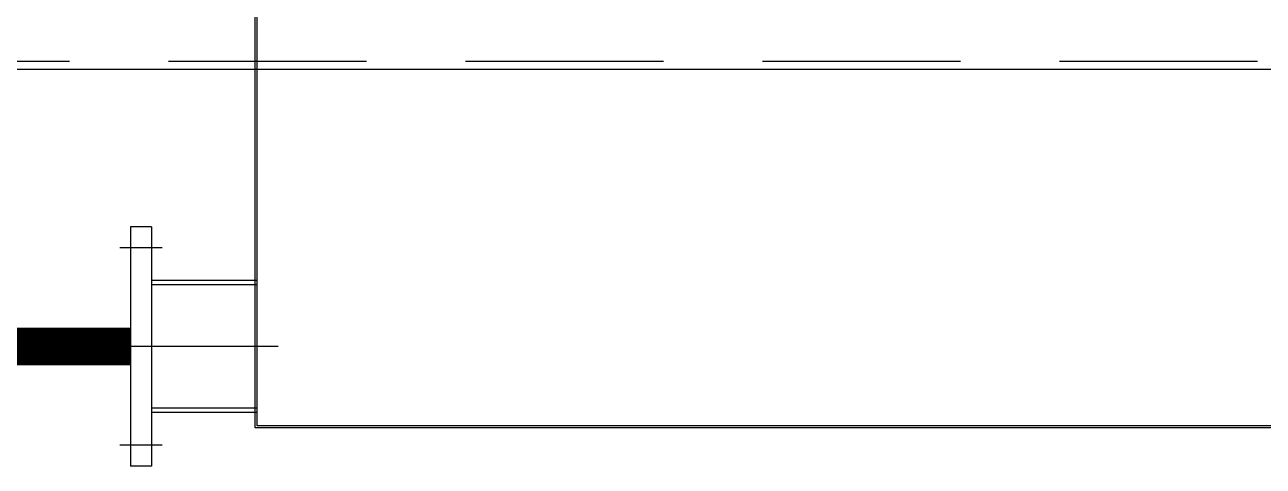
# Model space of a CAD drawing. Extents: x -446 to 204872, y -474580 to 19085.
# Drawn here: x 8843 to 9388, y 11479 to 11673 of the extents above; entities that cross this region are included whole.
import ezdxf

# ---------------------------------------------------------------- set-up
doc = ezdxf.new("R2010")
doc.units = 0
doc.header["$LTSCALE"] = 750
doc.header["$MEASUREMENT"] = 0
doc.linetypes.add('CENTER', pattern=[2, 1.25, -0.25, 0.25, -0.25])
doc.linetypes.add('DASHED2', pattern=[0.375, 0.25, -0.125])
doc.layers.get('0').update_dxf_attribs({"linetype": 'CONTINUOUS'})
for name, color, linetype in [('1CEN', 1, 'CENTER'), ('3SEC', 3, 'CONTINUOUS'), ('5HID', 5, 'DASHED2'), ('8HAT', 8, 'CONTINUOUS'), ('구름', 1, 'CONTINUOUS')]:
    doc.layers.add(name, color=color, linetype=linetype)

# ---------------------------------------------------------------- blocks, each defined once
blk = doc.blocks.new('A$C55EA614B')
at = {"color": 8}
for p, q in [((2215.9, 632.9), (365.9, 632.9)), ((1639.4, 483.6), (1639.4, 256.6)), ((1639.4, 483.6), (1659.4, 483.6)), ((1659.4, 483.6), (1659.4, 256.6)), ((1539.4, 432.6), (1639.4, 432.6)), ((1539.4, 307.6), (1639.4, 307.6)), ((1639.4, 256.6), (1659.4, 256.6))]:
    blk.add_line(p, q, dxfattribs=at)
at = {"layer": '1CEN', "color": 8}
for p, q in [((1629.4, 463.6), (1669.4, 463.6)), ((1519.4, 370.1), (1679.4, 370.1)), ((1629.4, 276.6), (1669.4, 276.6))]:
    blk.add_line(p, q, dxfattribs=at)
at = {"layer": '3SEC', "color": 8}
for p, q in [((1539.4, 294.9), (1539.4, 732.9)), ((1541.4, 292.9), (1541.4, 732.9)), ((552, 294.9), (1539.4, 294.9)), ((550, 292.9), (1541.4, 292.9))]:
    blk.add_line(p, q, dxfattribs=at)
at = {"layer": '5HID', "color": 8}
for p, q in [((1539.4, 428.6), (1639.4, 428.6)), ((1539.4, 311.6), (1639.4, 311.6))]:
    blk.add_line(p, q, dxfattribs=at)
at = {"layer": '8HAT', "color": 8, "linetype": 'DASHED2'}
blk.add_line((2185.9, 640.4), (365.9, 640.4), dxfattribs=at)
blk = doc.blocks.new('A$C74143E12')
at = {"layer": '구름', "color": 7, "ltscale": 10, "xscale": 1.889999999998688, "yscale": 1.889999999998688, "zscale": 1.889999999998688}
blk.add_blockref('A$C55EA614B', (0, 0), dxfattribs=at)

msp = doc.modelspace()

# ---------------------------------------------------------------- linework, layer by layer
at = {"color": 2, "ltscale": 5, "const_width": 16.51}
msp.add_lwpolyline([(8554.57, 11531.24), (8889.65, 11531.24)], dxfattribs=at)

# ---------------------------------------------------------------- block references
at = {"color": 7, "xscale": -0.24575265, "yscale": 0.24575265, "zscale": 0.24575265}
msp.add_blockref('A$C74143E12', (9660.39, 11359.33), dxfattribs=at)

doc.saveas('drawing.dxf')
